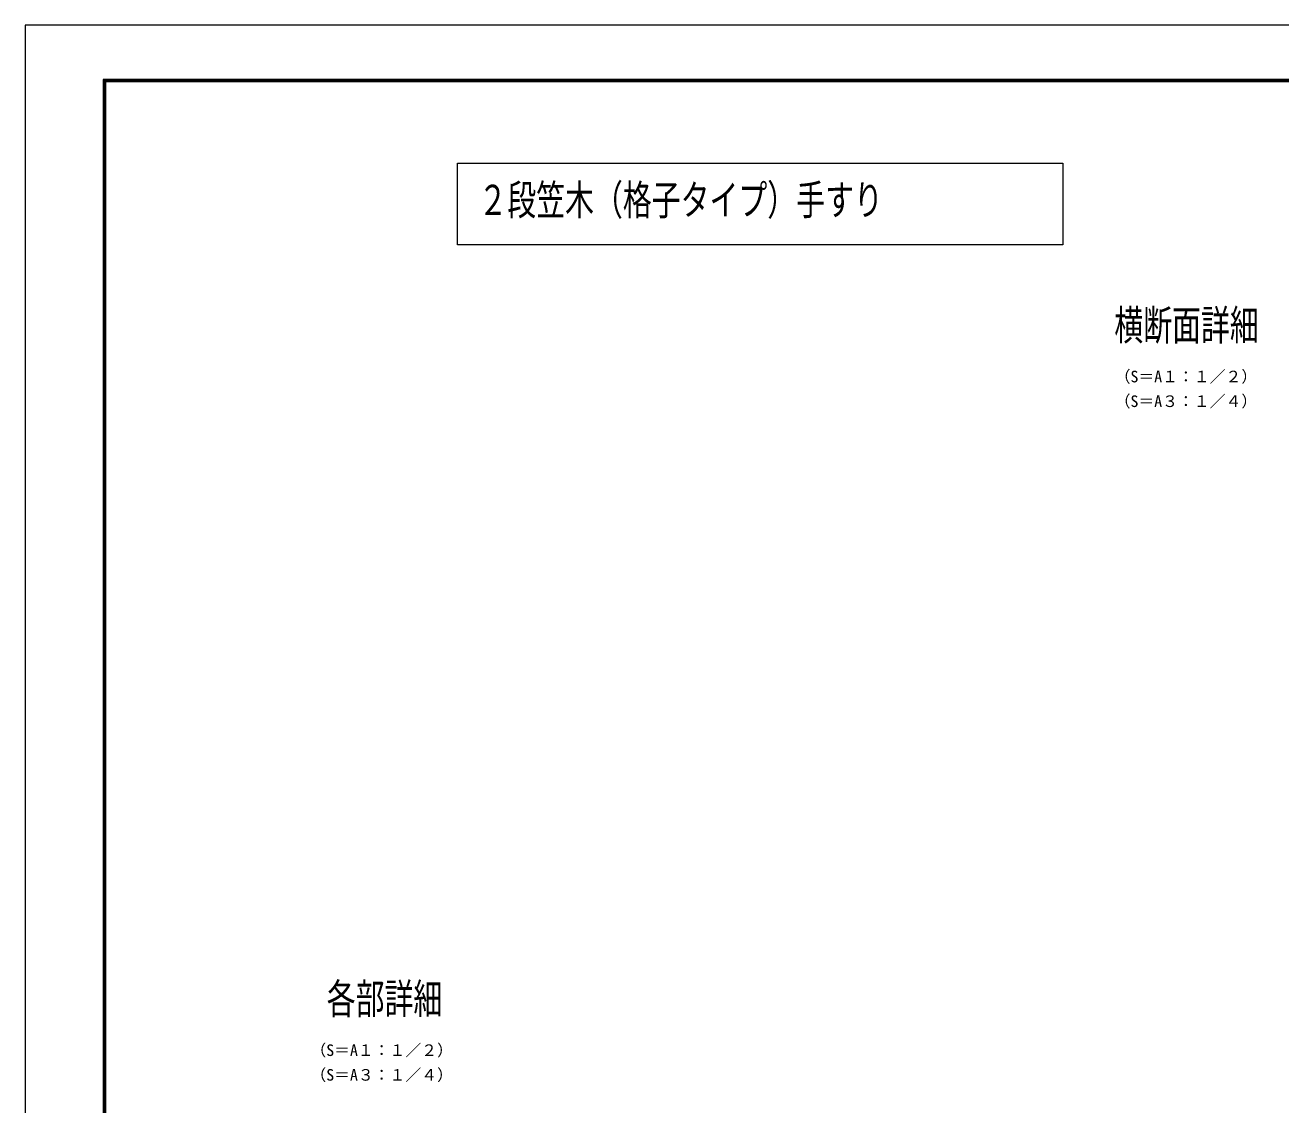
# Model space of a CAD drawing. Units: millimetres, scale not verified. Extents: x -1682 to 1682, y -1188 to 1188.
# Drawn here: x -1682 to -414, y 98 to 1188 of the extents above; entities that cross this region are included whole.
import ezdxf
from ezdxf.enums import TextEntityAlignment as Align

# ---------------------------------------------------------------- set-up
doc = ezdxf.new("R2010")
doc.units = ezdxf.units.MM
doc.header["$LTSCALE"] = 8
for name, color, linetype, lineweight in [('0-0_0', 7, 'Continuous', 18), ('0-1_DEFPOINTS', 7, 'Continuous', 18), ('0-6_WAKU', 7, 'Continuous', 18)]:
    doc.layers.add(name, color=color, linetype=linetype, lineweight=lineweight)
doc.styles.add('ＭＳ ゴシック', font='')
doc.styles.get('ＭＳ ゴシック').set_extended_font_data('MS Gothic')

msp = doc.modelspace()

# ---------------------------------------------------------------- linework, layer by layer
at = {"layer": '0-0_0'}
msp.add_lwpolyline([(-634.023, 966.139), (-1245.261, 966.139), (-1245.261, 1048.465), (-634.023, 1048.465)], close=True, dxfattribs=at)
at = {"layer": '0-1_DEFPOINTS', "color": 5}
for p, q in [((-1682, 1188), (-1682, -1188)), ((1682, 1188), (-1682, 1188))]:
    msp.add_line(p, q, dxfattribs=at)
at = {"layer": '0-6_WAKU'}
for p, q in [((-1603.2, 1133.2), (-1603.2, -1129.2)), ((1599.2, 1133.2), (-1603.2, 1133.2)), ((-1602.6, 1132.6), (-1602.6, -1128.6)), ((1598.6, 1132.6), (-1602.6, 1132.6)), ((-1602, 1132), (-1602, -1128)), ((1598, 1132), (-1602, 1132)), ((-1601.4, 1131.4), (-1601.4, -1127.4)), ((1597.4, 1131.4), (-1601.4, 1131.4)), ((-1600.8, 1130.8), (-1600.8, -1126.8)), ((1596.8, 1130.8), (-1600.8, 1130.8))]:
    msp.add_line(p, q, dxfattribs=at)

# ---------------------------------------------------------------- texts
at = {"layer": '0-0_0', "style": 'ＭＳ ゴシック', "width": 0.7}
for s, p in [('２段笠木（格子タイプ）手すり', (-1224.198, 987.089)), ('横断面詳細', (-582.043, 860.713)), ('各部詳細', (-1377.392, 180.54))]:
    msp.add_text(s, height=30.55, dxfattribs=at).set_placement(p, align=Align.BOTTOM_LEFT)
at = {"layer": '0-0_0', "style": 'ＭＳ ゴシック'}
for s, p in [('（S＝A１：１／２）', (-581.746, 823.803)), ('（S＝A３：１／４）', (-581.746, 798.896)), ('（S＝A１：１／２）', (-1393.914, 143.63)), ('（S＝A３：１／４）', (-1393.914, 118.723))]:
    msp.add_text(s, height=11.73, dxfattribs=at).set_placement(p, align=Align.BOTTOM_LEFT)

doc.saveas('drawing.dxf')
